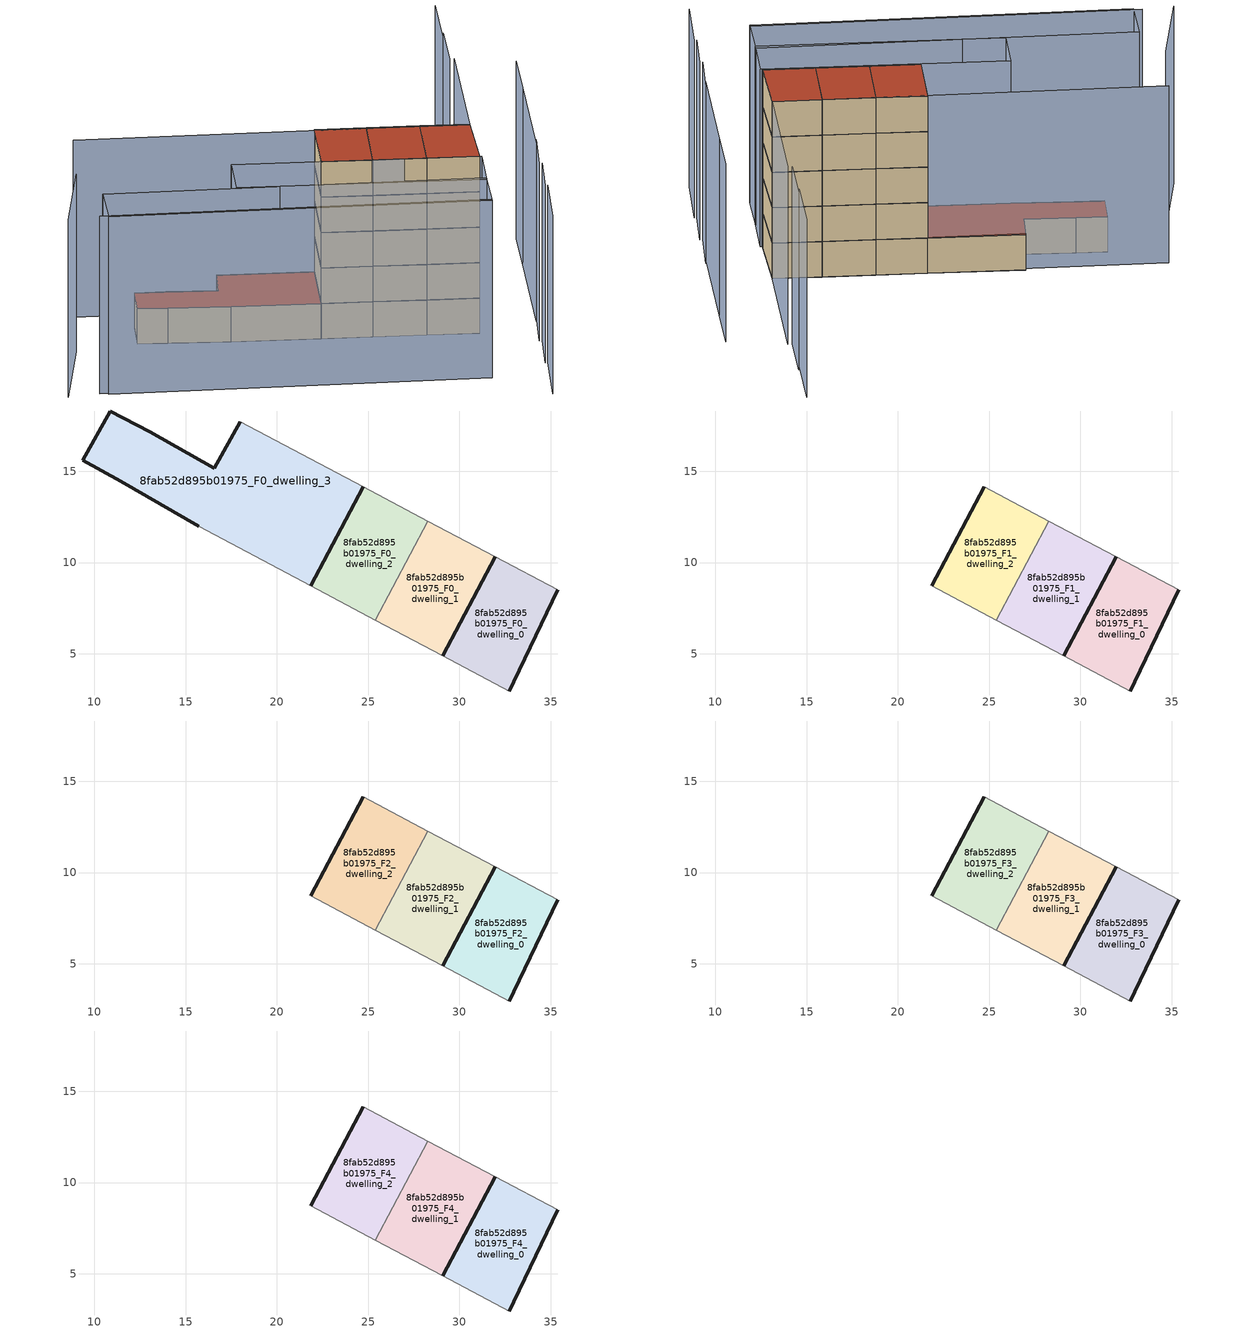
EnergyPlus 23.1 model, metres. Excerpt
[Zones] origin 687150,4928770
8fab52d895b01975_F0_dwelling_0
 floor ground (EU_floor_Construction): 32.97,3.46 35.38,8.51 31.97,10.32 29.09,4.89 32.73,2.96 z0
 wall outside (EU_wall_Construction): 35.38,8.51 32.97,3.46 32.73,2.96 / 29.09,4.89 31.97,10.32 z0:3
 wall adiabatic (EU_wall_Construction): 31.97,10.32 35.38,8.51 / 32.73,2.96 29.09,4.89 z0:3
8fab52d895b01975_F0_dwelling_1
 floor ground (EU_floor_Construction): 29.09,4.89 31.97,10.32 28.28,12.27 25.4,6.85 z0
 wall outside (EU_wall_Construction): 31.97,10.32 29.09,4.89 z0:3
 wall adiabatic (EU_wall_Construction): 29.09,4.89 25.4,6.85 / 28.28,12.27 31.97,10.32 z0:3
 wall to 8fab52d895b01975_F0_dwelling_2 (EU_wall_Construction): 25.4,6.85 28.28,12.27 z0:3
8fab52d895b01975_F0_dwelling_2
 floor ground (EU_floor_Construction): 25.4,6.85 28.28,12.27 24.73,14.15 21.86,8.72 z0
 wall outside (EU_wall_Construction): 21.86,8.72 24.73,14.15 z0:3
 wall adiabatic (EU_wall_Construction): 25.4,6.85 21.86,8.72 / 24.73,14.15 28.28,12.27 z0:3
8fab52d895b01975_F0_dwelling_3
 floor ground (EU_floor_Construction): 21.86,8.72 24.73,14.15 17.99,17.71 16.56,15.17 13.03,17.15 10.87,18.3 9.37,15.59 11.45,14.44 15.71,11.98 z0
 wall outside (EU_wall_Construction): 15.71,11.98 11.45,14.44 9.37,15.59 10.87,18.3 13.03,17.15 16.56,15.17 17.99,17.71 / 24.73,14.15 21.86,8.72 z0:3
 wall adiabatic (EU_wall_Construction): 17.99,17.71 24.73,14.15 / 21.86,8.72 15.71,11.98 z0:3
 roof outside (EU_roof_Construction): 24.73,14.15 21.86,8.72 15.71,11.98 11.45,14.44 9.37,15.59 10.87,18.3 13.03,17.15 16.56,15.17 17.99,17.71 z3
8fab52d895b01975_F1_dwelling_0
 floor to 8fab52d895b01975_F0_dwelling_0 (EU_floor_Construction): 32.97,3.46 35.38,8.51 31.97,10.32 29.09,4.89 32.73,2.96 z3
 wall outside (EU_wall_Construction): 35.38,8.51 32.97,3.46 32.73,2.96 / 29.09,4.89 31.97,10.32 z3:6
 wall adiabatic (EU_wall_Construction): 31.97,10.32 35.38,8.51 / 32.73,2.96 29.09,4.89 z3:6
8fab52d895b01975_F1_dwelling_1
 floor to 8fab52d895b01975_F0_dwelling_1 (EU_floor_Construction): 29.09,4.89 31.97,10.32 28.28,12.27 25.4,6.85 z3
 wall outside (EU_wall_Construction): 31.97,10.32 29.09,4.89 z3:6
 wall adiabatic (EU_wall_Construction): 29.09,4.89 25.4,6.85 / 28.28,12.27 31.97,10.32 z3:6
 wall to 8fab52d895b01975_F1_dwelling_2 (EU_wall_Construction): 25.4,6.85 28.28,12.27 z3:6
8fab52d895b01975_F1_dwelling_2
 floor to 8fab52d895b01975_F0_dwelling_2 (EU_floor_Construction): 25.4,6.85 28.28,12.27 24.73,14.15 21.86,8.72 z3
 wall outside (EU_wall_Construction): 21.86,8.72 24.73,14.15 z3:6
 wall adiabatic (EU_wall_Construction): 25.4,6.85 21.86,8.72 / 24.73,14.15 28.28,12.27 z3:6
8fab52d895b01975_F2_dwelling_0
 floor to 8fab52d895b01975_F1_dwelling_0 (EU_floor_Construction): 32.97,3.46 35.38,8.51 31.97,10.32 29.09,4.89 32.73,2.96 z6
 wall outside (EU_wall_Construction): 35.38,8.51 32.97,3.46 32.73,2.96 / 29.09,4.89 31.97,10.32 z6:9
 wall adiabatic (EU_wall_Construction): 31.97,10.32 35.38,8.51 / 32.73,2.96 29.09,4.89 z6:9
8fab52d895b01975_F2_dwelling_1
 floor to 8fab52d895b01975_F1_dwelling_1 (EU_floor_Construction): 29.09,4.89 31.97,10.32 28.28,12.27 25.4,6.85 z6
 wall outside (EU_wall_Construction): 31.97,10.32 29.09,4.89 z6:9
 wall adiabatic (EU_wall_Construction): 29.09,4.89 25.4,6.85 / 28.28,12.27 31.97,10.32 z6:9
 wall to 8fab52d895b01975_F2_dwelling_2 (EU_wall_Construction): 25.4,6.85 28.28,12.27 z6:9
8fab52d895b01975_F2_dwelling_2
 floor to 8fab52d895b01975_F1_dwelling_2 (EU_floor_Construction): 25.4,6.85 28.28,12.27 24.73,14.15 21.86,8.72 z6
 wall outside (EU_wall_Construction): 21.86,8.72 24.73,14.15 z6:9
 wall adiabatic (EU_wall_Construction): 25.4,6.85 21.86,8.72 / 24.73,14.15 28.28,12.27 z6:9
8fab52d895b01975_F3_dwelling_0
 floor to 8fab52d895b01975_F2_dwelling_0 (EU_floor_Construction): 32.97,3.46 35.38,8.51 31.97,10.32 29.09,4.89 32.73,2.96 z9
 wall outside (EU_wall_Construction): 35.38,8.51 32.97,3.46 32.73,2.96 / 29.09,4.89 31.97,10.32 z9:12
 wall adiabatic (EU_wall_Construction): 31.97,10.32 35.38,8.51 / 32.73,2.96 29.09,4.89 z9:12
8fab52d895b01975_F3_dwelling_1
 floor to 8fab52d895b01975_F2_dwelling_1 (EU_floor_Construction): 29.09,4.89 31.97,10.32 28.28,12.27 25.4,6.85 z9
 wall outside (EU_wall_Construction): 31.97,10.32 29.09,4.89 z9:12
 wall adiabatic (EU_wall_Construction): 29.09,4.89 25.4,6.85 / 28.28,12.27 31.97,10.32 z9:12
 wall to 8fab52d895b01975_F3_dwelling_2 (EU_wall_Construction): 25.4,6.85 28.28,12.27 z9:12
8fab52d895b01975_F3_dwelling_2
 floor to 8fab52d895b01975_F2_dwelling_2 (EU_floor_Construction): 25.4,6.85 28.28,12.27 24.73,14.15 21.86,8.72 z9
 wall outside (EU_wall_Construction): 21.86,8.72 24.73,14.15 z9:12
 wall adiabatic (EU_wall_Construction): 25.4,6.85 21.86,8.72 / 24.73,14.15 28.28,12.27 z9:12
8fab52d895b01975_F4_dwelling_0
 floor to 8fab52d895b01975_F3_dwelling_0 (EU_floor_Construction): 32.97,3.46 35.38,8.51 31.97,10.32 29.09,4.89 32.73,2.96 z12
 wall outside (EU_wall_Construction): 35.38,8.51 32.97,3.46 32.73,2.96 / 29.09,4.89 31.97,10.32 z12:15
 wall adiabatic (EU_wall_Construction): 31.97,10.32 35.38,8.51 / 32.73,2.96 29.09,4.89 z12:15
 roof outside (EU_roof_Construction): 35.38,8.51 32.97,3.46 32.73,2.96 29.09,4.89 31.97,10.32 z15
8fab52d895b01975_F4_dwelling_1
 floor to 8fab52d895b01975_F3_dwelling_1 (EU_floor_Construction): 29.09,4.89 31.97,10.32 28.28,12.27 25.4,6.85 z12
 wall outside (EU_wall_Construction): 31.97,10.32 29.09,4.89 z12:15
 wall adiabatic (EU_wall_Construction): 29.09,4.89 25.4,6.85 / 28.28,12.27 31.97,10.32 z12:15
 wall to 8fab52d895b01975_F4_dwelling_2 (EU_wall_Construction): 25.4,6.85 28.28,12.27 z12:15
 roof outside (EU_roof_Construction): 31.97,10.32 29.09,4.89 25.4,6.85 28.28,12.27 z15
8fab52d895b01975_F4_dwelling_2
 floor to 8fab52d895b01975_F3_dwelling_2 (EU_floor_Construction): 25.4,6.85 28.28,12.27 24.73,14.15 21.86,8.72 z12
 wall outside (EU_wall_Construction): 21.86,8.72 24.73,14.15 z12:15
 wall adiabatic (EU_wall_Construction): 25.4,6.85 21.86,8.72 / 24.73,14.15 28.28,12.27 z12:15
 roof outside (EU_roof_Construction): 28.28,12.27 25.4,6.85 21.86,8.72 24.73,14.15 z15
shading: 31.33,-9.61 34.2,-4.44 / 34.02,-4.36 36.07,-0.75 / 35.89,-0.64 38.1,3.25 / 1.93,9.32 29.09,-4.35 / 37.68,2.57 42.56,12.08 / 42.51,12.04 44.81,16.52 / 4.67,16.98 -0.48,10.1 / 41.04,19.55 35.38,8.51 / 35.38,8.51 8,22.55 / 42.95,24.03 40.73,19.71 / 45.23,28.73 42.56,23.54 / 29.03,-4.54 2.44,8.88 / 2.44,8.88 4.39,12.74 / 4.39,12.74 30.98,-0.68 / 30.98,-0.68 29.03,-4.54 / 15.71,11.98 32.88,2.88 / 32.88,2.88 30.84,-0.97 / 30.84,-0.97 13.67,8.13 / 13.67,8.13 15.71,11.98 z0:15
[Building]
EU S2 Campaign: North Axis=0; Terrain=City; Solar Distribution=FullExterior
[Site:Location]
Bologna: Latitude=44.5; Longitude=11.25; Time Zone=1; Elevation=37
[SizingPeriod:WeatherFileDays]
AnnualSizingPeriod: Begin Month=1; Begin Day of Month=1; End Month=12; End Day of Month=31; Day of Week for Start Day=Monday; Use Weather File Daylight Saving Period=No; Use Weather File Rain and Snow Indicators=No
[MATERIAL]
EU_InternalMass_Material: Roughness=MediumRough; Thickness=0.1; Conductivity=1; Density=1800; Specific Heat=900; Thermal Absorptance=0.9; Solar Absorptance=0.7; Visible Absorptance=0.7
[MATERIAL:NOMASS] Roughness=MediumRough; Thermal Absorptance=0.9; Solar Absorptance=0.7; Visible Absorptance=0.7
Name | Thermal Resistance
EU_wall_NoMass | 0.905828
EU_roof_NoMass | 0.37593
EU_floor_NoMass | 0.67114
[CONSTRUCTION]
EU_wall_Construction: EU_wall_NoMass
EU_roof_Construction: EU_roof_NoMass
EU_floor_Construction: EU_floor_NoMass
EU_InternalMass_Construction: EU_InternalMass_Material
[ZONE] Type=1; Multiplier=1; Ceiling Height=autocalculate; Floor Area=autocalculate; Part of Total Floor Area=Yes
Name | Volume
8fab52d895b01975_F0_dwelling_0 | 73.6296
8fab52d895b01975_F1_dwelling_0; 8fab52d895b01975_F2_dwelling_0; 8fab52d895b01975_F3_dwelling_0; 8fab52d895b01975_F4_dwelling_0 | 73.6304
8fab52d895b01975_F0_dwelling_1; 8fab52d895b01975_F1_dwelling_1; 8fab52d895b01975_F2_dwelling_1; 8fab52d895b01975_F3_dwelling_1; 8fab52d895b01975_F4_dwelling_1 | 76.9043
8fab52d895b01975_F0_dwelling_2 | 73.8691
8fab52d895b01975_F1_dwelling_2; 8fab52d895b01975_F2_dwelling_2; 8fab52d895b01975_F3_dwelling_2; 8fab52d895b01975_F4_dwelling_2 | 73.8684
8fab52d895b01975_F0_dwelling_3 | 202.803
[INTERNALMASS] Construction=EU_InternalMass_Construction
Name | Zone or ZoneList | Surface Area
8fab52d895b01975_F0_dwelling_0_EU_InternalMass | 8fab52d895b01975_F0_dwelling_0 | 24.5433
8fab52d895b01975_F0_dwelling_1_EU_InternalMass | 8fab52d895b01975_F0_dwelling_1 | 25.6347
8fab52d895b01975_F0_dwelling_2_EU_InternalMass | 8fab52d895b01975_F0_dwelling_2 | 24.6227
8fab52d895b01975_F0_dwelling_3_EU_InternalMass | 8fab52d895b01975_F0_dwelling_3 | 67.601
8fab52d895b01975_F1_dwelling_0_EU_InternalMass | 8fab52d895b01975_F1_dwelling_0 | 47.4616
8fab52d895b01975_F1_dwelling_1_EU_InternalMass | 8fab52d895b01975_F1_dwelling_1 | 47.4602
8fab52d895b01975_F1_dwelling_2_EU_InternalMass | 8fab52d895b01975_F1_dwelling_2 | 47.4664
8fab52d895b01975_F2_dwelling_0_EU_InternalMass | 8fab52d895b01975_F2_dwelling_0 | 47.4616
8fab52d895b01975_F2_dwelling_1_EU_InternalMass | 8fab52d895b01975_F2_dwelling_1 | 47.4602
8fab52d895b01975_F2_dwelling_2_EU_InternalMass | 8fab52d895b01975_F2_dwelling_2 | 47.4664
8fab52d895b01975_F3_dwelling_0_EU_InternalMass | 8fab52d895b01975_F3_dwelling_0 | 47.4616
8fab52d895b01975_F3_dwelling_1_EU_InternalMass | 8fab52d895b01975_F3_dwelling_1 | 47.4602
8fab52d895b01975_F3_dwelling_2_EU_InternalMass | 8fab52d895b01975_F3_dwelling_2 | 47.4664
8fab52d895b01975_F4_dwelling_0_EU_InternalMass | 8fab52d895b01975_F4_dwelling_0 | 47.4616
8fab52d895b01975_F4_dwelling_1_EU_InternalMass | 8fab52d895b01975_F4_dwelling_1 | 47.4602
8fab52d895b01975_F4_dwelling_2_EU_InternalMass | 8fab52d895b01975_F4_dwelling_2 | 47.4664
[OTHEREQUIPMENT] Fuel Type=Electricity; Design Level Calculation Method=Watts/Area; Power per Zone Floor Area=1; Fraction Latent=0; Fraction Radiant=0; Fraction Lost=0; Carbon Dioxide Generation Rate=0; EndUse Subcategory=EU_Step8_InternalGains
Name | Zone or ZoneList or Space or SpaceList | Schedule
EU_Step8_InternalGain_8fab52d895b01975_F0_dwelling_0_f000 | 8fab52d895b01975_F0_dwelling_0 | EU_Step8_GainSchedule_8fab52d895b01975_F0_dwelling_0_f000
EU_Step8_InternalGain_8fab52d895b01975_F0_dwelling_1_f000 | 8fab52d895b01975_F0_dwelling_1 | EU_Step8_GainSchedule_8fab52d895b01975_F0_dwelling_1_f000
EU_Step8_InternalGain_8fab52d895b01975_F0_dwelling_2_f000 | 8fab52d895b01975_F0_dwelling_2 | EU_Step8_GainSchedule_8fab52d895b01975_F0_dwelling_2_f000
EU_Step8_InternalGain_8fab52d895b01975_F0_dwelling_3_f000 | 8fab52d895b01975_F0_dwelling_3 | EU_Step8_GainSchedule_8fab52d895b01975_F0_dwelling_3_f000
EU_Step8_InternalGain_8fab52d895b01975_F1_dwelling_0_f000 | 8fab52d895b01975_F1_dwelling_0 | EU_Step8_GainSchedule_8fab52d895b01975_F1_dwelling_0_f000
EU_Step8_InternalGain_8fab52d895b01975_F1_dwelling_1_f000 | 8fab52d895b01975_F1_dwelling_1 | EU_Step8_GainSchedule_8fab52d895b01975_F1_dwelling_1_f000
EU_Step8_InternalGain_8fab52d895b01975_F1_dwelling_2_f000 | 8fab52d895b01975_F1_dwelling_2 | EU_Step8_GainSchedule_8fab52d895b01975_F1_dwelling_2_f000
EU_Step8_InternalGain_8fab52d895b01975_F2_dwelling_0_f000 | 8fab52d895b01975_F2_dwelling_0 | EU_Step8_GainSchedule_8fab52d895b01975_F2_dwelling_0_f000
EU_Step8_InternalGain_8fab52d895b01975_F2_dwelling_1_f000 | 8fab52d895b01975_F2_dwelling_1 | EU_Step8_GainSchedule_8fab52d895b01975_F2_dwelling_1_f000
EU_Step8_InternalGain_8fab52d895b01975_F2_dwelling_2_f000 | 8fab52d895b01975_F2_dwelling_2 | EU_Step8_GainSchedule_8fab52d895b01975_F2_dwelling_2_f000
EU_Step8_InternalGain_8fab52d895b01975_F3_dwelling_0_f000 | 8fab52d895b01975_F3_dwelling_0 | EU_Step8_GainSchedule_8fab52d895b01975_F3_dwelling_0_f000
EU_Step8_InternalGain_8fab52d895b01975_F3_dwelling_1_f000 | 8fab52d895b01975_F3_dwelling_1 | EU_Step8_GainSchedule_8fab52d895b01975_F3_dwelling_1_f000
EU_Step8_InternalGain_8fab52d895b01975_F3_dwelling_2_f000 | 8fab52d895b01975_F3_dwelling_2 | EU_Step8_GainSchedule_8fab52d895b01975_F3_dwelling_2_f000
EU_Step8_InternalGain_8fab52d895b01975_F4_dwelling_0_f000 | 8fab52d895b01975_F4_dwelling_0 | EU_Step8_GainSchedule_8fab52d895b01975_F4_dwelling_0_f000
EU_Step8_InternalGain_8fab52d895b01975_F4_dwelling_1_f000 | 8fab52d895b01975_F4_dwelling_1 | EU_Step8_GainSchedule_8fab52d895b01975_F4_dwelling_1_f000
EU_Step8_InternalGain_8fab52d895b01975_F4_dwelling_2_f000 | 8fab52d895b01975_F4_dwelling_2 | EU_Step8_GainSchedule_8fab52d895b01975_F4_dwelling_2_f000
[ZONEVENTILATION:DESIGNFLOWRATE] Schedule=EU_AlwaysOn; Design Flow Rate Calculation Method=AirChanges/Hour; Air Changes per Hour=0.73129; Ventilation Type=Natural; Fan Pressure Rise=0; Fan Total Efficiency=1; Constant Term Coefficient=1; Temperature Term Coefficient=0; Velocity Term Coefficient=0; Velocity Squared Term Coefficient=0; Minimum Indoor Temperature=-100; Maximum Indoor Temperature=100; Delta Temperature=-100; Minimum Outdoor Temperature=-100; Maximum Outdoor Temperature=100; Maximum Wind Speed=40
Name | Zone or ZoneList or Space or SpaceList
EU_ConstantAir_8fab52d895b01975_F0_dwelling_0 | 8fab52d895b01975_F0_dwelling_0
EU_ConstantAir_8fab52d895b01975_F0_dwelling_1 | 8fab52d895b01975_F0_dwelling_1
EU_ConstantAir_8fab52d895b01975_F0_dwelling_2 | 8fab52d895b01975_F0_dwelling_2
EU_ConstantAir_8fab52d895b01975_F0_dwelling_3 | 8fab52d895b01975_F0_dwelling_3
EU_ConstantAir_8fab52d895b01975_F1_dwelling_0 | 8fab52d895b01975_F1_dwelling_0
EU_ConstantAir_8fab52d895b01975_F1_dwelling_1 | 8fab52d895b01975_F1_dwelling_1
EU_ConstantAir_8fab52d895b01975_F1_dwelling_2 | 8fab52d895b01975_F1_dwelling_2
EU_ConstantAir_8fab52d895b01975_F2_dwelling_0 | 8fab52d895b01975_F2_dwelling_0
EU_ConstantAir_8fab52d895b01975_F2_dwelling_1 | 8fab52d895b01975_F2_dwelling_1
EU_ConstantAir_8fab52d895b01975_F2_dwelling_2 | 8fab52d895b01975_F2_dwelling_2
EU_ConstantAir_8fab52d895b01975_F3_dwelling_0 | 8fab52d895b01975_F3_dwelling_0
EU_ConstantAir_8fab52d895b01975_F3_dwelling_1 | 8fab52d895b01975_F3_dwelling_1
EU_ConstantAir_8fab52d895b01975_F3_dwelling_2 | 8fab52d895b01975_F3_dwelling_2
EU_ConstantAir_8fab52d895b01975_F4_dwelling_0 | 8fab52d895b01975_F4_dwelling_0
EU_ConstantAir_8fab52d895b01975_F4_dwelling_1 | 8fab52d895b01975_F4_dwelling_1
EU_ConstantAir_8fab52d895b01975_F4_dwelling_2 | 8fab52d895b01975_F4_dwelling_2
[HVACTEMPLATE:THERMOSTAT] Constant Heating Setpoint=20; Constant Cooling Setpoint=50
EU_HeatOnly_8fab52d895b01975_F0_dwelling_0; EU_HeatOnly_8fab52d895b01975_F0_dwelling_1; EU_HeatOnly_8fab52d895b01975_F0_dwelling_2; EU_HeatOnly_8fab52d895b01975_F0_dwelling_3; EU_HeatOnly_8fab52d895b01975_F1_dwelling_0; EU_HeatOnly_8fab52d895b01975_F1_dwelling_1; EU_HeatOnly_8fab52d895b01975_F1_dwelling_2; EU_HeatOnly_8fab52d895b01975_F2_dwelling_0; EU_HeatOnly_8fab52d895b01975_F2_dwelling_1; EU_HeatOnly_8fab52d895b01975_F2_dwelling_2; EU_HeatOnly_8fab52d895b01975_F3_dwelling_0; EU_HeatOnly_8fab52d895b01975_F3_dwelling_1; EU_HeatOnly_8fab52d895b01975_F3_dwelling_2; EU_HeatOnly_8fab52d895b01975_F4_dwelling_0; EU_HeatOnly_8fab52d895b01975_F4_dwelling_1; EU_HeatOnly_8fab52d895b01975_F4_dwelling_2
[HVACTEMPLATE:ZONE:IDEALLOADSAIRSYSTEM] System Availability Schedule=EU_AlwaysOn; Maximum Heating Supply Air Temperature=50; Minimum Cooling Supply Air Temperature=13; Maximum Heating Supply Air Humidity Ratio=0.0156; Minimum Cooling Supply Air Humidity Ratio=0.0077; Heating Limit=NoLimit; Cooling Limit=NoLimit; Heating Availability Schedule=EU_AlwaysOn; Cooling Availability Schedule=EU_CoolingOff; Dehumidification Control Type=ConstantSensibleHeatRatio; Cooling Sensible Heat Ratio=0.7; Dehumidification Setpoint=60; Humidification Control Type=None; Humidification Setpoint=30; Outdoor Air Method=None; Outdoor Air Flow Rate per Person=0.00944; Outdoor Air Flow Rate per Zone Floor Area=0; Outdoor Air Flow Rate per Zone=0; Demand Controlled Ventilation Type=None; Outdoor Air Economizer Type=NoEconomizer; Heat Recovery Type=None; Sensible Heat Recovery Effectiveness=0.7; Latent Heat Recovery Effectiveness=0.65
Name | Template Thermostat
8fab52d895b01975_F0_dwelling_0 | EU_HeatOnly_8fab52d895b01975_F0_dwelling_0
8fab52d895b01975_F0_dwelling_1 | EU_HeatOnly_8fab52d895b01975_F0_dwelling_1
8fab52d895b01975_F0_dwelling_2 | EU_HeatOnly_8fab52d895b01975_F0_dwelling_2
8fab52d895b01975_F0_dwelling_3 | EU_HeatOnly_8fab52d895b01975_F0_dwelling_3
8fab52d895b01975_F1_dwelling_0 | EU_HeatOnly_8fab52d895b01975_F1_dwelling_0
8fab52d895b01975_F1_dwelling_1 | EU_HeatOnly_8fab52d895b01975_F1_dwelling_1
8fab52d895b01975_F1_dwelling_2 | EU_HeatOnly_8fab52d895b01975_F1_dwelling_2
8fab52d895b01975_F2_dwelling_0 | EU_HeatOnly_8fab52d895b01975_F2_dwelling_0
8fab52d895b01975_F2_dwelling_1 | EU_HeatOnly_8fab52d895b01975_F2_dwelling_1
8fab52d895b01975_F2_dwelling_2 | EU_HeatOnly_8fab52d895b01975_F2_dwelling_2
8fab52d895b01975_F3_dwelling_0 | EU_HeatOnly_8fab52d895b01975_F3_dwelling_0
8fab52d895b01975_F3_dwelling_1 | EU_HeatOnly_8fab52d895b01975_F3_dwelling_1
8fab52d895b01975_F3_dwelling_2 | EU_HeatOnly_8fab52d895b01975_F3_dwelling_2
8fab52d895b01975_F4_dwelling_0 | EU_HeatOnly_8fab52d895b01975_F4_dwelling_0
8fab52d895b01975_F4_dwelling_1 | EU_HeatOnly_8fab52d895b01975_F4_dwelling_1
8fab52d895b01975_F4_dwelling_2 | EU_HeatOnly_8fab52d895b01975_F4_dwelling_2
[SIZING:ZONE] Zone Cooling Design Supply Air Temperature Input Method=SupplyAirTemperature; Zone Cooling Design Supply Air Temperature=13; Zone Heating Design Supply Air Temperature Input Method=SupplyAirTemperature; Zone Heating Design Supply Air Temperature=50; Zone Cooling Design Supply Air Humidity Ratio=0.008; Zone Heating Design Supply Air Humidity Ratio=0.008; Cooling Design Air Flow Method=DesignDay; Cooling Design Air Flow Rate=0; Cooling Minimum Air Flow per Zone Floor Area=0.000762; Cooling Minimum Air Flow=0; Cooling Minimum Air Flow Fraction=0.2; Heating Design Air Flow Method=DesignDay; Heating Design Air Flow Rate=0; Heating Maximum Air Flow per Zone Floor Area=0.002032; Heating Maximum Air Flow=0.141576; Heating Maximum Air Flow Fraction=0.3; Account for Dedicated Outdoor Air System=No; Dedicated Outdoor Air System Control Strategy=NeutralSupplyAir; Dedicated Outdoor Air Low Setpoint Temperature for Design=autosize; Dedicated Outdoor Air High Setpoint Temperature for Design=autosize; Zone Load Sizing Method=Sensible Load Only No Latent Load; Zone Latent Cooling Design Supply Air Humidity Ratio Input Method=HumidityRatioDifference; Zone Cooling Design Supply Air Humidity Ratio Difference=0.005; Zone Latent Heating Design Supply Air Humidity Ratio Input Method=HumidityRatioDifference; Zone Humidification Design Supply Air Humidity Ratio Difference=0.005
8fab52d895b01975_F0_dwelling_0; 8fab52d895b01975_F0_dwelling_1; 8fab52d895b01975_F0_dwelling_2; 8fab52d895b01975_F0_dwelling_3; 8fab52d895b01975_F1_dwelling_0; 8fab52d895b01975_F1_dwelling_1; 8fab52d895b01975_F1_dwelling_2; 8fab52d895b01975_F2_dwelling_0; 8fab52d895b01975_F2_dwelling_1; 8fab52d895b01975_F2_dwelling_2; 8fab52d895b01975_F3_dwelling_0; 8fab52d895b01975_F3_dwelling_1; 8fab52d895b01975_F3_dwelling_2; 8fab52d895b01975_F4_dwelling_0; 8fab52d895b01975_F4_dwelling_1; 8fab52d895b01975_F4_dwelling_2
[SCHEDULE:CONSTANT]
Name | Hourly Value
EU_AlwaysOn | 1
EU_CoolingOff | 0
[SCHEDULE:FILE] Column Number=1; Rows to Skip at Top=0; Number of Hours of Data=8760; Column Separator=Comma; Interpolate to Timestep=No; Minutes per Item=60; Adjust Schedule for Daylight Savings=Yes
Name | File
EU_Step8_GainSchedule_8fab52d895b01975_F0_dwelling_0_f000 | ../../schedules/8fab52d895b01975/8fab52d895b01975_F0_dwelling_0_f000_gain.csv
EU_Step8_GainSchedule_8fab52d895b01975_F0_dwelling_1_f000 | ../../schedules/8fab52d895b01975/8fab52d895b01975_F0_dwelling_1_f000_gain.csv
EU_Step8_GainSchedule_8fab52d895b01975_F0_dwelling_2_f000 | ../../schedules/8fab52d895b01975/8fab52d895b01975_F0_dwelling_2_f000_gain.csv
EU_Step8_GainSchedule_8fab52d895b01975_F0_dwelling_3_f000 | ../../schedules/8fab52d895b01975/8fab52d895b01975_F0_dwelling_3_f000_gain.csv
EU_Step8_GainSchedule_8fab52d895b01975_F1_dwelling_0_f000 | ../../schedules/8fab52d895b01975/8fab52d895b01975_F1_dwelling_0_f000_gain.csv
EU_Step8_GainSchedule_8fab52d895b01975_F1_dwelling_1_f000 | ../../schedules/8fab52d895b01975/8fab52d895b01975_F1_dwelling_1_f000_gain.csv
EU_Step8_GainSchedule_8fab52d895b01975_F1_dwelling_2_f000 | ../../schedules/8fab52d895b01975/8fab52d895b01975_F1_dwelling_2_f000_gain.csv
EU_Step8_GainSchedule_8fab52d895b01975_F2_dwelling_0_f000 | ../../schedules/8fab52d895b01975/8fab52d895b01975_F2_dwelling_0_f000_gain.csv
EU_Step8_GainSchedule_8fab52d895b01975_F2_dwelling_1_f000 | ../../schedules/8fab52d895b01975/8fab52d895b01975_F2_dwelling_1_f000_gain.csv
EU_Step8_GainSchedule_8fab52d895b01975_F2_dwelling_2_f000 | ../../schedules/8fab52d895b01975/8fab52d895b01975_F2_dwelling_2_f000_gain.csv
EU_Step8_GainSchedule_8fab52d895b01975_F3_dwelling_0_f000 | ../../schedules/8fab52d895b01975/8fab52d895b01975_F3_dwelling_0_f000_gain.csv
EU_Step8_GainSchedule_8fab52d895b01975_F3_dwelling_1_f000 | ../../schedules/8fab52d895b01975/8fab52d895b01975_F3_dwelling_1_f000_gain.csv
EU_Step8_GainSchedule_8fab52d895b01975_F3_dwelling_2_f000 | ../../schedules/8fab52d895b01975/8fab52d895b01975_F3_dwelling_2_f000_gain.csv
EU_Step8_GainSchedule_8fab52d895b01975_F4_dwelling_0_f000 | ../../schedules/8fab52d895b01975/8fab52d895b01975_F4_dwelling_0_f000_gain.csv
EU_Step8_GainSchedule_8fab52d895b01975_F4_dwelling_1_f000 | ../../schedules/8fab52d895b01975/8fab52d895b01975_F4_dwelling_1_f000_gain.csv
EU_Step8_GainSchedule_8fab52d895b01975_F4_dwelling_2_f000 | ../../schedules/8fab52d895b01975/8fab52d895b01975_F4_dwelling_2_f000_gain.csv
